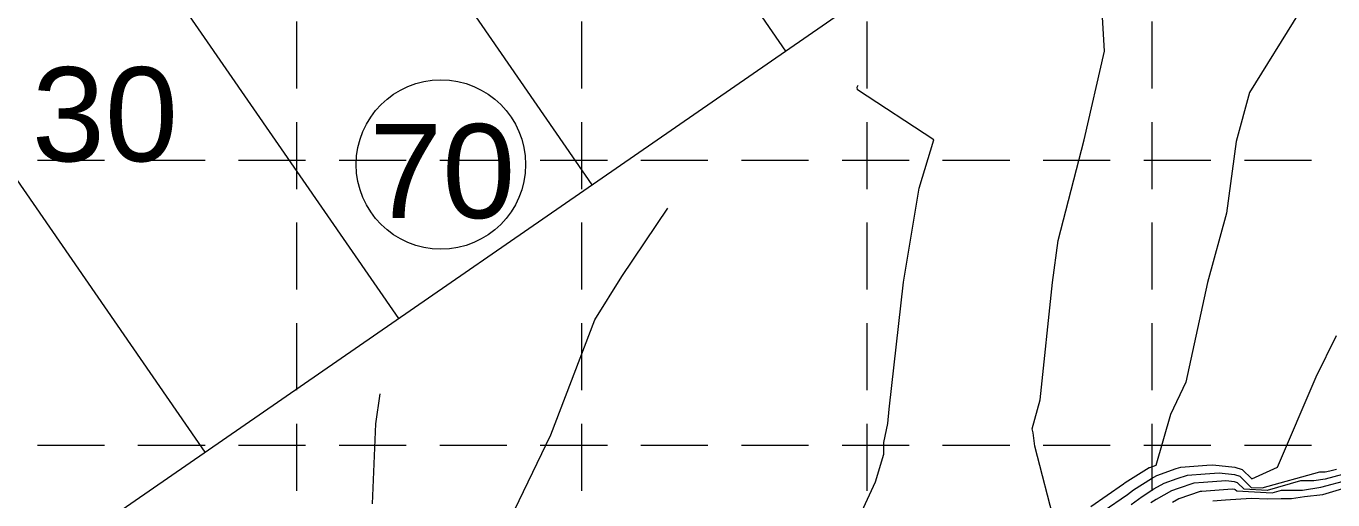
# Model space of a CAD drawing. Extents: x 33353 to 37237, y 80141 to 82571.
# Drawn here: x 36085.8 to 36363.5, y 80738.8 to 80839.5 of the extents above; entities that cross this region are included whole.
import ezdxf
from ezdxf.enums import TextEntityAlignment as Align

# ---------------------------------------------------------------- set-up
doc = ezdxf.new("R2010")
doc.units = 0
doc.header["$MEASUREMENT"] = 0
doc.linetypes.add('HIDDEN', pattern=[0.375, 0.25, -0.125])
doc.layers.add('GRID', color=254, linetype='HIDDEN')
for name, color, linetype, lineweight in [('LAYO-13', 7, 'Continuous', 0), ('LAYO-33', 7, 'Continuous', 0), ('TOPOSHD-5', 7, 'Continuous', 0), ('TOPOSHD-6', 7, 'Continuous', 0)]:
    doc.layers.add(name, color=color, linetype=linetype, lineweight=lineweight)
doc.styles.get("Standard").update_dxf_attribs({"font": 'ARIAL.TTF'})

msp = doc.modelspace()

# ---------------------------------------------------------------- linework, layer by layer
at = {"layer": 'GRID', "linetype": 'HIDDEN', "lineweight": 15, "ltscale": 57}
for p, q in [((36143.22, 82507.72), (36143.22, 80386.52)), ((36203.82, 82507.72), (36203.82, 80386.52)), ((36264.41, 82507.72), (36264.41, 80386.52)), ((36325.01, 82507.72), (36325.01, 80386.52)), ((33416.3, 80810.97), (37173.39, 80810.97)), ((33416.3, 80750.38), (37173.39, 80750.38))]:
    msp.add_line(p, q, dxfattribs=at)
at = {"layer": 'LAYO-13', "color": 7, "linetype": 'Continuous', "lineweight": 0}
msp.add_circle((36173.93, 80810.07), 18, dxfattribs=at)
at = {"layer": 'LAYO-33', "color": 7, "linetype": 'Continuous', "lineweight": 0}
for p, q in [((35993.38, 80658.86), (36509.93, 81015.73)), ((36184.63, 80924.69), (36247.16, 80834.19)), ((36143.5, 80896.27), (36206.02, 80805.77)), ((36102.36, 80867.85), (36164.88, 80777.35)), ((36061.22, 80839.43), (36123.75, 80748.93))]:
    msp.add_line(p, q, dxfattribs=at)
at = {"layer": 'TOPOSHD-5', "color": 43, "linetype": 'Continuous', "lineweight": 0}
for p, q in [((36262.4, 80826.47), (36262.6, 80826.91)), ((36262.46, 80825.91), (36262.4, 80826.47)), ((36278.68, 80815.31), (36262.46, 80825.91)), ((36275.59, 80805.06), (36278.68, 80815.31)), ((36272.21, 80785.08), (36275.59, 80805.06)), ((36269.17, 80758.06), (36272.21, 80785.08)), ((36268.87, 80754.99), (36269.17, 80758.06)), ((36268.08, 80750.97), (36268.87, 80754.99)), ((36266.3, 80742.64), (36268.07, 80748.52)), ((36268.07, 80748.52), (36268.08, 80750.97)), ((36361.84, 80743.21), (36359.45, 80742.82)), ((36365.55, 80744.17), (36361.84, 80743.21)), ((36255.93, 80720.09), (36266.3, 80742.64)), ((36329.2, 80740.68), (36325.96, 80738.87)), ((36330.61, 80741.18), (36329.2, 80740.68)), ((36333.96, 80742.33), (36330.61, 80741.18)), ((36335.99, 80742.47), (36333.96, 80742.33)), ((36340.72, 80742.82), (36335.99, 80742.47)), ((36342.59, 80742.61), (36340.72, 80742.82)), ((36343.21, 80742.42), (36342.59, 80742.61)), ((36344.61, 80741.05), (36343.21, 80742.42)), ((36349.5, 80740.81), (36344.61, 80741.05)), ((36356.61, 80742.8), (36349.5, 80740.81)), ((36359.45, 80742.82), (36356.61, 80742.8)), ((36325.96, 80738.87), (36324.76, 80738.12))]:
    msp.add_line(p, q, dxfattribs=at)
at = {"layer": 'TOPOSHD-6', "color": 43, "linetype": 'Continuous', "lineweight": 0}
for p, q in [((36314.93, 80834.19), (36314.3, 80845.03)), ((36356.3, 80842.39), (36345.77, 80825.34)), ((36310.61, 80815.28), (36314.93, 80834.19)), ((36345.77, 80825.34), (36342.94, 80814.99)), ((36305.11, 80793.9), (36310.61, 80815.28)), ((36342.94, 80814.99), (36340.86, 80799.7)), ((36212.41, 80786.28), (36222.12, 80800.77)), ((36340.86, 80799.7), (36336.86, 80784.99)), ((36303.92, 80784.99), (36305.11, 80793.9)), ((36206.64, 80777.06), (36212.41, 80786.28)), ((36301.26, 80760.05), (36303.92, 80784.99)), ((36336.86, 80784.99), (36332.25, 80763.83)), ((36197.32, 80752.62), (36206.64, 80777.06)), ((36359.94, 80764.9), (36364.25, 80773.71)), ((36332.25, 80763.83), (36328.99, 80756.94)), ((36351.69, 80745.75), (36359.94, 80764.9)), ((36160.1, 80754.98), (36160.99, 80761.29)), ((36299.59, 80753.87), (36301.26, 80760.05)), ((36328.99, 80756.94), (36325.88, 80746.1)), ((36159.39, 80737.97), (36160.1, 80754.98)), ((36185.25, 80727.71), (36197.32, 80752.62)), ((36299.8, 80753.04), (36299.59, 80753.87)), ((36300.13, 80750.23), (36299.8, 80753.04)), ((36304.46, 80733.48), (36300.13, 80750.23)), ((36325.88, 80746.1), (36324.48, 80745.6)), ((36330.15, 80745.42), (36331.17, 80745.77)), ((36331.17, 80745.77), (36336.68, 80746.16)), ((36336.68, 80746.16), (36337.94, 80746.25)), ((36337.94, 80746.25), (36342.64, 80745.72)), ((36342.64, 80745.72), (36344.18, 80745.25)), ((36346.23, 80743.25), (36351.69, 80745.75)), ((36324.44, 80745.57), (36319.31, 80742.37)), ((36321.13, 80740.95), (36324.94, 80743.33)), ((36324.48, 80745.6), (36324.44, 80745.57)), ((36324.94, 80743.33), (36326.06, 80743.96)), ((36326.06, 80743.96), (36330.15, 80745.42)), ((36327.63, 80742.32), (36330.38, 80743.3)), ((36330.38, 80743.3), (36332.57, 80744.05)), ((36332.57, 80744.05), (36336.33, 80744.32)), ((36336.33, 80744.32), (36339.33, 80744.54)), ((36339.33, 80744.54), (36342.61, 80744.17)), ((36342.61, 80744.17), (36343.7, 80743.83)), ((36343.7, 80743.83), (36346.15, 80741.44)), ((36344.18, 80745.25), (36346.23, 80743.25)), ((36348.42, 80741.32), (36360.7, 80744.76)), ((36360.7, 80744.76), (36361.84, 80744.77)), ((36361.84, 80744.77), (36362.8, 80744.93)), ((36362.8, 80744.93), (36364.28, 80745.31)), ((36319, 80742.13), (36312.03, 80737.32)), ((36319.31, 80742.37), (36319, 80742.13)), ((36319.82, 80739.96), (36321.13, 80740.95)), ((36322.94, 80739.53), (36325.45, 80741.1)), ((36325.45, 80741.1), (36327.63, 80742.32)), ((36346.15, 80741.44), (36348.42, 80741.32)), ((36314.66, 80736.4), (36319.82, 80739.96)), ((36320.65, 80737.8), (36322.94, 80739.53))]:
    msp.add_line(p, q, dxfattribs=at)
at = {"layer": 'TOPOSHD-6', "color": 5, "linetype": 'Continuous', "lineweight": 0}
for p, q in [((36360.89, 80741.5), (36366.82, 80743.02)), ((36330.83, 80739.06), (36335.36, 80740.61)), ((36335.36, 80740.61), (36335.65, 80740.63)), ((36335.65, 80740.63), (36342.11, 80741.1)), ((36342.11, 80741.1), (36342.57, 80741.05)), ((36342.57, 80741.05), (36342.72, 80741)), ((36342.72, 80741), (36343.07, 80740.67)), ((36343.07, 80740.67), (36350.58, 80740.29)), ((36350.58, 80740.29), (36352.53, 80740.83)), ((36352.53, 80740.83), (36357.06, 80740.87)), ((36357.06, 80740.87), (36360.89, 80741.5)), ((36361.32, 80739.92), (36366.3, 80741.41)), ((36329.38, 80738.26), (36330.77, 80739.04)), ((36330.77, 80739.04), (36330.83, 80739.06)), ((36337.98, 80738.58), (36340.65, 80738.81)), ((36340.65, 80738.81), (36346.09, 80739.16)), ((36346.09, 80739.16), (36349.59, 80739.01)), ((36349.59, 80739.01), (36352.48, 80739.07)), ((36352.48, 80739.07), (36354.7, 80739.07)), ((36354.7, 80739.07), (36357.47, 80739.5)), ((36357.47, 80739.5), (36361.32, 80739.92))]:
    msp.add_line(p, q, dxfattribs=at)

# ---------------------------------------------------------------- texts
at = {"layer": 'LAYO-13', "color": 7, "linetype": 'Continuous', "lineweight": 0}
for s, p in [('30', (36102.53, 80830.75)), ('70', (36174.21, 80818.67))]:
    msp.add_text(s, height=20, dxfattribs=at).set_placement(p, align=Align.TOP_CENTER)

doc.saveas('drawing.dxf')
